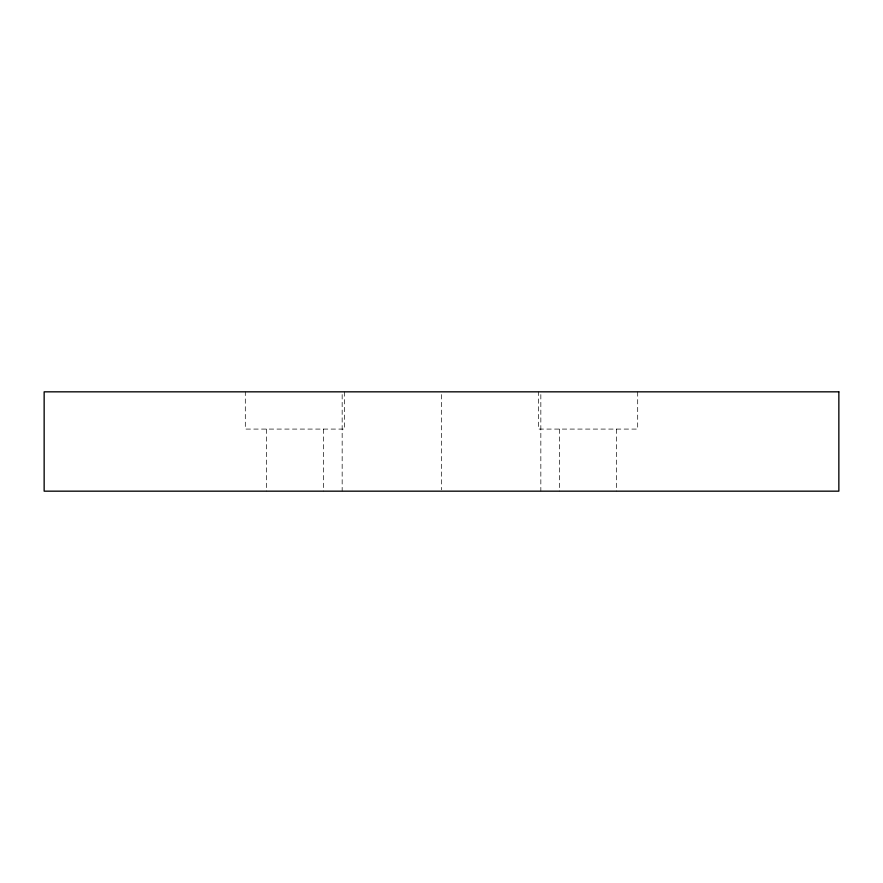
<?xml version="1.0" encoding="UTF-8"?>
<svg xmlns="http://www.w3.org/2000/svg" width="883" height="883" viewBox="0 0 883 883"><rect width="100%" height="100%" fill="white"/><g stroke="black" fill="none" stroke-linecap="round" stroke-linejoin="round"><path stroke-width="0.66" stroke-dasharray="4.42 3.31" d="M637.692 391.831L637.692 429.083L538.354 429.083L538.354 391.831M616.577 429.083L616.577 491.169M559.458 429.083L559.458 491.169M540.837 394.591L540.837 491.169M441.5 394.591L441.5 489.789M344.646 391.831L344.646 429.083L245.308 429.083L245.308 391.831M342.163 394.591L342.163 491.169M323.531 429.083L323.531 491.169M266.412 429.083L266.412 491.169"/><path stroke-width="1.32" d="M838.85 391.831L44.15 391.831L44.15 491.169L838.85 491.169L838.85 391.831"/></g></svg>
